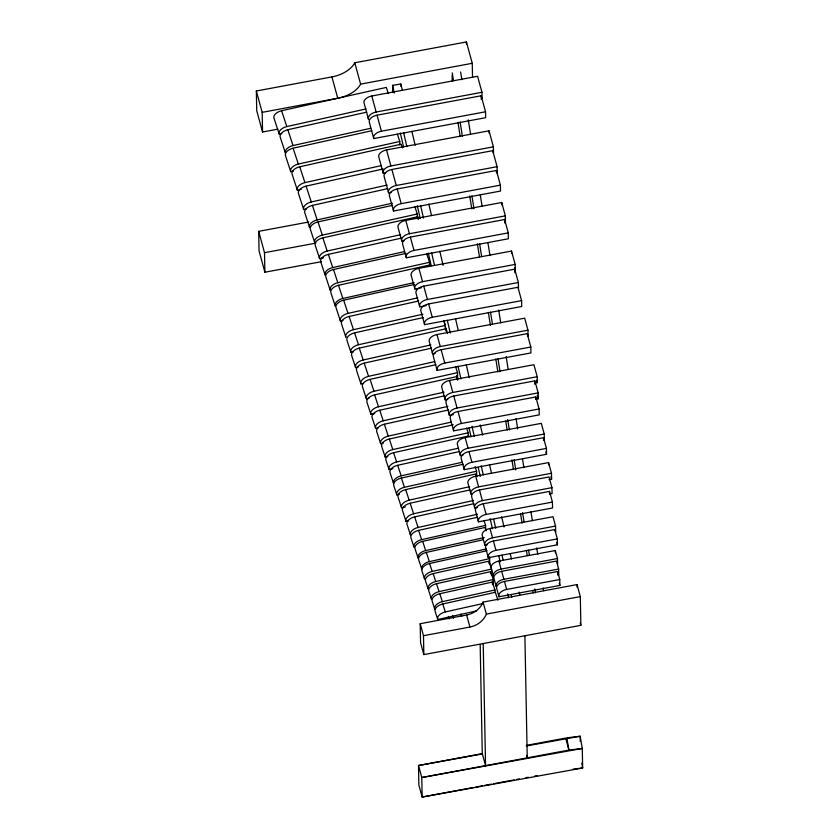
<?xml version="1.0" encoding="UTF-8"?>
<svg xmlns="http://www.w3.org/2000/svg" width="839" height="839" viewBox="0 0 839 839"><rect width="100%" height="100%" fill="white"/><g stroke="black" fill="none" stroke-linecap="round" stroke-linejoin="round"><path stroke-width="1.26" d="M483.065 602.108C480.359 608.946 473.72 613.613 466.641 615.039L420.203 623.702L420.559 642.601L423.842 654.609L580.861 625.328L580.315 596.592L577.033 584.584L483.065 602.108L486.347 614.117C483.642 620.954 477.003 625.621 469.924 627.048L423.485 635.71L423.842 654.609M281.789 133.611L279.23 134.177L274.038 118.341A8.18 4.635 -18.2 0 1 281.61 110.727L386.318 87.424L388.321 93.517M279.23 134.177A8.18 4.635 -18.2 0 1 286.802 126.574L365.982 108.955M370.67 128.283L293.031 145.556A8.18 4.635 -18.2 0 0 285.47 153.17L280.268 137.323A8.18 4.635 -18.2 0 1 287.84 129.72L366.737 112.153M293.283 171.114L290.745 171.68L285.554 155.834A8.18 4.635 -18.2 0 1 293.115 148.22L371.75 130.727M290.745 171.68A8.18 4.635 -18.2 0 1 298.317 164.066L399.773 141.487L397.371 134.177M301.18 189.373L297.373 190.222L292.171 174.386A8.18 4.635 -18.2 0 1 299.743 166.772L401.199 144.193L402.395 147.853M297.373 190.222A8.18 4.635 -18.2 0 1 304.935 182.608L381.032 165.682M306.245 209.005L303.718 209.572L298.516 193.725A8.18 4.635 -18.2 0 1 306.088 186.122L383.171 168.964M303.718 209.572A8.18 4.635 -18.2 0 1 311.29 201.958L387.104 185.083M392.421 203.174L317.184 219.923A8.18 4.635 -18.2 0 0 309.612 227.537L304.851 213.012A8.18 4.635 -18.2 0 1 312.412 205.398L387.66 188.66M414.906 206.803L417.266 213.997L322.333 235.13A8.18 4.635 -18.2 0 0 314.761 242.733L310.43 229.54A8.18 4.635 -18.2 0 1 318.002 221.926L392.683 205.303M323.414 257.814L319.617 258.664L315.286 245.46A8.18 4.635 -18.2 0 1 322.847 237.846L417.791 216.724L418.577 219.115M319.617 258.664A8.18 4.635 -18.2 0 1 327.179 251.05L400.602 234.71M404.272 251.648L332.695 267.578A8.18 4.635 -18.2 0 0 325.123 275.182L320.792 261.978A8.18 4.635 -18.2 0 1 328.364 254.374L401.22 238.161M426.747 253.913L429.505 262.313L337.823 282.712A8.18 4.635 -18.2 0 0 330.251 290.325L325.92 277.122A8.18 4.635 -18.2 0 1 333.482 269.508L406.066 253.357M414.141 282.617L342.836 298.485A8.18 4.635 -18.2 0 0 335.264 306.099L330.933 292.895A8.18 4.635 -18.2 0 1 338.505 285.281L430.187 264.883M342.952 320.435L340.414 321.001L336.082 307.798A8.18 4.635 -18.2 0 1 343.654 300.194L414.676 284.39M340.414 321.001A8.18 4.635 -18.2 0 1 347.986 313.387L417.738 297.866M422.929 314.216L353.46 329.675A8.18 4.635 -18.2 0 0 345.888 337.288L341.557 324.085A8.18 4.635 -18.2 0 1 349.118 316.471L418.598 301.012M353.471 351.772L350.912 352.349L347.01 340.466A8.18 4.635 -18.2 0 1 354.582 332.852L423.506 317.509M350.912 352.349A8.18 4.635 -18.2 0 1 358.484 344.735L445.278 325.417L443.716 320.666M358.169 367.031L355.621 367.597L351.719 355.715A8.18 4.635 -18.2 0 1 359.291 348.101L446.086 328.783L447.638 333.544M355.621 367.597A8.18 4.635 -18.2 0 1 363.193 359.983L430.837 344.934M363.528 383.381L360.98 383.947L356.648 370.744A8.18 4.635 -18.2 0 1 364.22 363.13L431.592 348.143M360.98 383.947A8.18 4.635 -18.2 0 1 368.552 376.333L434.654 361.619M368.95 398.294L366.423 398.85L362.521 386.968A8.18 4.635 -18.2 0 1 370.093 379.364L435.902 364.713M366.423 398.85A8.18 4.635 -18.2 0 1 373.984 391.247L457.528 372.652L455.577 366.716M374.708 413.512L370.922 414.361L367.021 402.479A8.18 4.635 -18.2 0 1 374.593 394.865L456.5 376.638L457.675 380.203M370.922 414.361A8.18 4.635 -18.2 0 1 378.494 406.747L444.02 392.17M378.2 427.838L375.662 428.404L372.191 417.843A8.18 4.635 -18.2 0 1 379.763 410.229L444.46 395.83M375.662 428.404A8.18 4.635 -18.2 0 1 383.224 420.79L447.921 406.391M383.213 443.16L380.686 443.726L376.784 431.844A8.18 4.635 -18.2 0 1 384.356 424.23L448.75 409.904M380.686 443.726A8.18 4.635 -18.2 0 1 388.258 436.112L451.392 422.069M387.786 456.615L385.227 457.182L381.766 446.621A8.18 4.635 -18.2 0 1 389.338 439.017L453.228 424.796M385.227 457.182A8.18 4.635 -18.2 0 1 392.799 449.578L468.193 432.798L466.652 428.1M392.872 468.707L389.034 469.557L386.003 460.317A8.18 4.635 -18.2 0 1 393.575 452.703L468.959 435.923M389.034 469.557A8.18 4.635 -18.2 0 1 396.606 461.943L457.937 448.299M462.216 462.258L401.168 475.849A8.18 4.635 -18.2 0 0 393.596 483.453L390.125 472.892A8.18 4.635 -18.2 0 1 397.696 465.288L458.744 451.697M399.385 494.328L396.857 494.884L393.816 485.645A8.18 4.635 -18.2 0 1 401.388 478.041L463.401 464.24M396.857 494.884A8.18 4.635 -18.2 0 1 404.419 487.281L476.562 471.224L475.042 466.599M405.352 506.924L401.577 507.773L398.106 497.202A8.18 4.635 -18.2 0 1 405.677 489.598L476.185 473.909L476.951 476.248M401.577 507.773A8.18 4.635 -18.2 0 1 409.149 500.159L469.578 486.704M408.603 520.83L406.045 521.397L402.584 510.836A8.18 4.635 -18.2 0 1 410.156 503.232L470.102 489.882M406.045 521.397A8.18 4.635 -18.2 0 1 413.617 513.793L473.563 500.453M477.412 514.255L418.105 527.458A8.18 4.635 -18.2 0 0 410.533 535.072L407.062 524.501A8.18 4.635 -18.2 0 1 414.634 516.897L473.941 503.694M484.093 520.767L485.603 525.392L421.618 539.624A8.18 4.635 -18.2 0 0 414.047 547.238L411.016 537.998A8.18 4.635 -18.2 0 1 418.588 530.384L477.559 517.264M484.239 537.558L425.688 550.583A8.18 4.635 -18.2 0 0 418.126 558.197L415.095 548.958A8.18 4.635 -18.2 0 1 422.657 541.344L485.015 527.469L486.159 530.93M486.305 548.979L429.369 561.648A8.18 4.635 -18.2 0 0 421.797 569.261L418.766 560.012A8.18 4.635 -18.2 0 1 426.327 552.408L483.264 539.739M488.906 556.383L489.651 558.648L432.179 571.432A8.18 4.635 -18.2 0 0 424.607 579.046L422.007 571.128A8.18 4.635 -18.2 0 1 429.578 563.514L487.05 550.72M491.717 574.988L491.602 569.083L435.756 581.511A8.18 4.635 -18.2 0 0 428.184 589.125L425.583 581.207A8.18 4.635 -18.2 0 1 433.155 573.593L489.001 561.165L491.235 567.951M493.29 579.55L439.07 591.621A8.18 4.635 -18.2 0 0 431.498 599.235L428.907 591.306A8.18 4.635 -18.2 0 1 436.469 583.703L490.689 571.632L493.29 579.55L493.405 585.454M494.958 589.964L442.373 601.668A8.18 4.635 -18.2 0 0 434.801 609.271L432.2 601.353A8.18 4.635 -18.2 0 1 439.772 593.739L492.357 582.035L494.958 589.964L495 592.324M476.709 610.865L437.78 619.528L435.179 611.61A8.18 4.635 -18.2 0 1 442.751 603.996L495.335 592.292L497.936 600.21M437.78 619.528A8.18 4.635 -18.2 0 1 445.352 611.914L482.918 603.556M277.94 129.143L262.555 132.017L256.724 110.675L256.346 91L331.919 76.905A24.95 14.263 -15.3 0 0 354.771 62.778L466.432 41.95L472.263 63.292L472.535 77.408M262.555 132.017L262.177 112.353L337.76 98.247A24.95 14.263 -15.3 0 0 360.613 84.12L472.263 63.292M481.953 92.29L376.166 112.017A8.18 4.677 -15.3 0 0 368.52 119.369L364.147 103.354A8.18 4.677 -15.3 0 1 371.792 96.003L477.58 76.276L481.953 92.29L482.068 98.184M377.036 115.195L481.177 95.772L485.55 111.786L485.666 117.691L373.764 138.55L369.391 122.546A8.18 4.677 -15.3 0 1 377.036 115.195L381.409 131.209A8.18 4.677 -15.3 0 0 373.764 138.55M381.409 131.209L485.55 111.786M385.825 172.813L383.255 173.285L378.882 157.281A8.18 4.677 -15.3 0 1 386.527 149.929L489.022 130.811L493.405 146.825L493.51 152.729L492.839 150.265M383.255 173.285A8.18 4.677 -15.3 0 1 390.901 165.944L493.405 146.825M391.152 192.362L388.604 192.844L384.22 176.83A8.18 4.677 -15.3 0 1 391.876 169.478L492.724 150.674L497.097 166.688L497.212 172.582M388.604 192.844A8.18 4.677 -15.3 0 1 396.249 185.492L497.097 166.688M397.204 188.974L496.405 170.464L500.411 185.146L500.526 191.051L393.564 210.998L389.548 196.316A8.18 4.677 -15.3 0 1 397.204 188.974L401.21 203.646A8.18 4.677 -15.3 0 0 393.564 210.998M401.21 203.646L500.411 185.146M321.463 261.674L264.883 272.224L259.052 250.882L258.674 231.344L308.689 222.02M404.346 240.604L401.787 241.076L398.137 227.736A8.18 4.677 -15.3 0 1 405.782 220.384L501.701 202.503L505.351 215.843L505.456 221.748L504.795 219.315M264.883 272.224L264.516 252.696L315.8 243.132M401.787 241.076A8.18 4.677 -15.3 0 1 409.432 233.735L505.351 215.843M410.355 237.101L504.627 219.524L508.266 232.864L508.382 238.769L406.349 257.793L402.71 244.453A8.18 4.677 -15.3 0 1 410.355 237.101L414.005 250.442A8.18 4.677 -15.3 0 0 406.349 257.793M414.005 250.442L508.266 232.864M421.325 287.84L414.886 289.036L411.246 275.695A8.18 4.677 -15.3 0 1 418.892 268.344L511.517 251.071L515.156 264.411L515.272 270.315L514.611 267.893M414.886 289.036A8.18 4.677 -15.3 0 1 422.541 281.684L515.156 264.411M426.16 305.616L419.752 306.812L416.102 293.472A8.18 4.677 -15.3 0 1 423.747 286.12L514.727 269.162L518.376 282.502L518.492 288.396M419.752 306.812A8.18 4.677 -15.3 0 1 427.397 299.471L518.376 282.502M428.624 303.938L517.946 287.284L521.596 300.624L521.711 306.518L424.618 324.63L420.968 311.29A8.18 4.677 -15.3 0 1 428.624 303.938L432.263 317.278A8.18 4.677 -15.3 0 0 424.618 324.63M432.263 317.278L521.596 300.624M435.158 353.408L432.609 353.89L429.337 341.882A8.18 4.677 -15.3 0 1 436.983 334.53L524.669 318.18L527.951 330.188L528.056 336.082L527.406 333.681M432.609 353.89A8.18 4.677 -15.3 0 1 440.265 346.538L527.951 330.188M441.136 349.716L527.175 333.67L530.814 347.01L530.93 352.915L437.129 370.408L433.48 357.068A8.18 4.677 -15.3 0 1 441.136 349.716L444.775 363.056A8.18 4.677 -15.3 0 0 437.129 370.408M444.775 363.056L530.814 347.01M447.722 399.322L445.163 399.804L441.88 387.796A8.18 4.677 -15.3 0 1 449.526 380.445L533.919 364.713L537.201 376.721L537.317 382.615L534.758 383.098M445.163 399.804A8.18 4.677 -15.3 0 1 452.808 392.453L537.201 376.721M453.28 414.634L449.41 415.357L446.128 403.349A8.18 4.677 -15.3 0 1 453.784 395.998L534.883 380.875L538.166 392.883L538.281 398.777L535.702 399.259M449.41 415.357A8.18 4.677 -15.3 0 1 457.066 408.006L538.166 392.883M458.01 411.488L535.827 396.973L539.11 408.981L539.215 414.886L453.647 430.837L450.365 418.829A8.18 4.677 -15.3 0 1 458.01 411.488L461.293 423.496A8.18 4.677 -15.3 0 0 453.647 430.837M461.293 423.496L539.11 408.981M462.95 455.116L460.412 455.587L457.496 444.911A8.18 4.677 -15.3 0 1 465.142 437.57L541.302 423.359L544.228 434.036L544.333 439.94M460.412 455.587A8.18 4.677 -15.3 0 1 468.057 448.236L544.228 434.036M468.98 451.613L543.504 437.717L546.42 448.393L546.525 454.287L464.25 469.63L461.335 458.964A8.18 4.677 -15.3 0 1 468.98 451.613L471.896 462.289A8.18 4.677 -15.3 0 0 464.25 469.63M471.896 462.289L546.42 448.393M551.485 473.269L478.608 486.861A8.18 4.677 -15.3 0 0 470.962 494.202L468.047 483.537A8.18 4.677 -15.3 0 1 475.692 476.185L548.57 462.593L551.485 473.269L551.601 479.163L549.042 479.646M477.265 507.511L474.727 507.983L471.812 497.307A8.18 4.677 -15.3 0 1 479.457 489.955L549.042 476.982L551.957 487.658L552.072 493.552L549.535 494.035M474.727 507.983A8.18 4.677 -15.3 0 1 482.373 500.631L551.957 487.658M483.233 503.778L549.524 491.413L552.44 502.079L552.555 507.983L478.503 521.795L475.587 511.119A8.18 4.677 -15.3 0 1 483.233 503.778L486.148 514.443A8.18 4.677 -15.3 0 0 478.503 521.795M486.148 514.443L552.44 502.079M487.469 544.689L484.89 545.172L482.341 535.827A8.18 4.677 -15.3 0 1 489.986 528.486L552.985 516.73L555.544 526.074L555.649 531.968L555.019 529.64M484.89 545.172A8.18 4.677 -15.3 0 1 492.535 537.82L555.544 526.074M493.405 540.998L554.768 529.556L557.316 538.9L557.432 544.805L488.308 557.694L485.76 548.349A8.18 4.677 -15.3 0 1 493.405 540.998L495.964 550.342A8.18 4.677 -15.3 0 0 488.308 557.694M495.964 550.342L557.316 538.9M557.495 558.543L501.082 569.062A8.18 4.677 -15.3 0 0 493.426 576.414L491.245 568.402A8.18 4.677 -15.3 0 1 498.89 561.06L555.313 550.541L557.495 558.543L557.61 564.437M558.638 569.062L503.872 579.277A8.18 4.677 -15.3 0 0 496.216 586.629L494.035 578.616A8.18 4.677 -15.3 0 1 501.68 571.275L556.456 561.06L558.638 569.062L558.753 574.967M504.459 581.417L557.578 571.516L559.77 579.518L559.886 585.423L498.995 596.77L496.803 588.768A8.18 4.677 -15.3 0 1 504.459 581.417L506.641 589.429A8.18 4.677 -15.3 0 0 498.995 596.77M506.641 589.429L559.77 579.518M486.347 614.117L580.315 596.592M480.181 644.52L482.268 753.621L418.504 765.514L418.871 785.042L422.153 797.05L582.654 767.989L582.287 748.451L580.148 736.233L566.797 737.848L568.926 750.076L582.287 748.451L421.786 777.522L422.153 797.05L473.343 787.506M526.483 745.368L565.654 738.068L568.926 750.076L421.786 777.522L418.504 765.514L482.645 753.894M475.902 787.024L482.299 785.839M484.858 785.356L491.255 784.161M493.814 783.689L514.286 779.871M516.845 779.389L519.404 778.917M525.801 777.722L528.36 777.239M534.758 776.054L537.317 775.572M526.273 745.986L580.148 736.233L580.252 741.445M392.736 92.605L392.6 85.337L400.874 84.015L402.363 90.402M572.943 769.164L582.654 767.989L581.805 763.102M456.856 376.176L457.643 378.557L457.528 372.652M370.093 379.364L373.984 391.247M354.582 332.852L358.484 344.735M281.61 110.727L286.802 126.574M287.84 129.72L293.031 145.556M318.002 221.926L322.333 235.13M349.118 316.471L353.46 329.675M389.338 439.017L392.799 449.578M299.743 166.772L304.935 182.608M306.088 186.122L311.29 201.958M312.412 205.398L317.184 219.923M333.482 269.508L337.823 282.712M343.654 300.194L347.986 313.387M359.291 348.101L363.193 359.983M364.22 363.13L368.552 376.333M374.593 394.865L378.494 406.747M379.763 410.229L383.224 420.79M384.356 424.23L388.258 436.112M393.575 452.703L396.606 461.943M397.696 465.288L401.168 475.849M405.677 489.598L409.149 500.159M410.156 503.232L413.617 513.793M414.634 516.897L418.105 527.458M422.657 541.344L425.688 550.583M426.327 552.408L429.369 561.648M322.847 237.846L327.179 251.05M328.364 254.374L332.695 267.578M338.505 285.281L342.836 298.485M433.155 573.593L435.756 581.511M436.469 583.703L439.07 591.621M439.772 593.739L442.373 601.668M429.578 563.514L432.179 571.432M293.115 148.22L298.317 164.066M401.388 478.041L404.419 487.281M418.588 530.384L421.618 539.624M442.751 603.996L445.352 611.914M460.873 614.033L461.649 616.529M452.703 615.753L453.469 618.249M448.351 616.476L449.127 618.972M536.666 380.214L537.317 382.615M537.296 395.179L538.281 398.777M545.885 451.917L546.525 454.287M550.95 476.793L551.601 479.163M580.21 622.926L580.861 625.328M556.792 542.466L557.432 544.805M559.256 583.136L559.886 585.423M371.792 96.003L376.166 112.017M386.527 149.929L390.901 165.944M391.876 169.478L396.249 185.492M405.782 220.384L409.432 233.735M418.892 268.344L422.541 281.684M423.747 286.12L427.397 299.471M436.983 334.53L440.265 346.538M449.526 380.445L452.808 392.453M453.784 395.998L457.066 408.006M465.142 437.57L468.057 448.236M475.692 476.185L478.608 486.861M479.457 489.955L482.373 500.631M489.986 528.486L492.535 537.82M498.89 561.06L501.082 569.062M501.68 571.275L503.872 579.277M354.771 62.778L360.613 84.12M526.588 755.446L527.238 757.848L524.899 635.763M331.919 76.905L337.76 98.247M466.641 615.039L469.924 627.048M482.268 753.621L485.55 765.629L483.212 643.534M420.203 623.702L423.485 635.71M256.346 91L262.177 112.353M258.674 231.344L264.516 252.696M411.876 131.251L415.148 145.294M428.823 204.024L431.498 215.508M439.814 251.26L443.086 265.302M455.577 318.925L458.251 330.409M466.274 364.881L469.253 377.655M480.244 424.891L482.624 435.095M489.462 464.46L491.549 473.395M501.649 516.803L504.029 527.018M510.269 553.834L511.465 558.942M519.194 592.135L519.781 594.683M392.6 85.337L394.382 93.003M403.59 132.572L406.863 146.615M420.538 205.345L423.506 218.109M431.54 252.581L434.508 265.355M447.292 320.246L450.27 333.01M458 366.203L460.968 378.976M471.969 426.212L474.35 436.427M481.187 465.792L483.264 474.727M493.668 519.404L495.744 528.339M501.995 555.156L503.18 560.263M511.203 594.736L511.8 597.284M400.329 132.992L403.601 147.035M417.277 205.765L420.245 218.528M428.268 253L431.246 265.764M444.03 320.666L446.411 330.881M456.815 375.557L457.706 379.385M469.001 427.9L471.078 436.836M478.22 467.48L480.296 476.416M490.102 518.544L492.483 528.759M498.723 555.565L500.212 561.952M507.647 593.865L508.539 597.704M460.621 71.976L461.859 79.736M468.277 119.83L470.543 134.051M480.265 194.837L482.131 206.478M487.92 242.691L489.986 255.622M498.681 309.948L500.747 322.879M506.127 356.502L508.193 369.443M516.058 418.588L517.705 428.928M522.466 458.681L523.914 467.732M530.951 511.706L532.398 520.757M536.74 547.919L537.768 554.39M543.148 588.013L543.567 590.604M452.263 72.909L453.5 80.67M460.118 122.054L462.394 136.285M471.917 195.77L473.983 208.712M479.562 243.625L481.638 256.566M490.532 312.171L492.388 323.812M497.978 358.735L500.044 371.667M507.7 419.521L509.346 429.872M514.108 459.615L515.765 469.966M522.592 512.639L524.039 521.69M528.591 550.143L529.419 555.324M534.789 588.947L535.418 592.827M457.937 122.274L460.212 136.495M469.735 195.99L471.801 208.921M477.381 243.845L479.457 256.776M488.35 312.391L490.416 325.322M495.797 358.945L497.863 371.887M505.718 421.031L507.176 430.082M511.926 459.835L513.374 468.886M520.62 514.15L522.068 523.2M526.41 550.363L527.238 555.533M532.817 590.457L533.237 593.047M577.033 584.584L577.085 587.195M557.578 571.516L557.652 575.051M555.313 550.541L555.355 552.901M549.524 491.413L549.576 493.772M548.57 462.593L548.612 464.953M543.504 437.717L543.546 440.076M535.827 396.973L535.869 399.333M534.883 380.875L534.946 384.409M514.727 269.162L514.8 272.696M511.517 251.071L511.559 253.43M504.627 219.524L504.69 223.059M501.701 202.503L501.743 204.863M496.405 170.464L496.447 172.834M489.022 130.811L489.074 133.17M492.357 582.035L492.399 584.395M490.689 571.632L490.731 573.991M481.177 95.772L481.25 99.317M489.651 558.648L489.766 564.542M489.001 561.165L489.043 563.525M485.603 525.392L485.697 530.112M476.562 471.224L476.646 475.944M476.185 473.909L476.227 476.269M466.432 41.95L466.484 44.519M468.193 432.798L468.256 436.332M452.127 75.248L452.242 81.299M446.086 328.783L446.128 331.153M445.278 325.417L445.352 328.961M429.505 262.313L429.568 265.848M417.791 216.724L417.832 219.084M417.266 213.997L417.34 217.542M400.874 84.015L400.927 86.438M399.773 141.487L399.846 145.032"/></g></svg>
